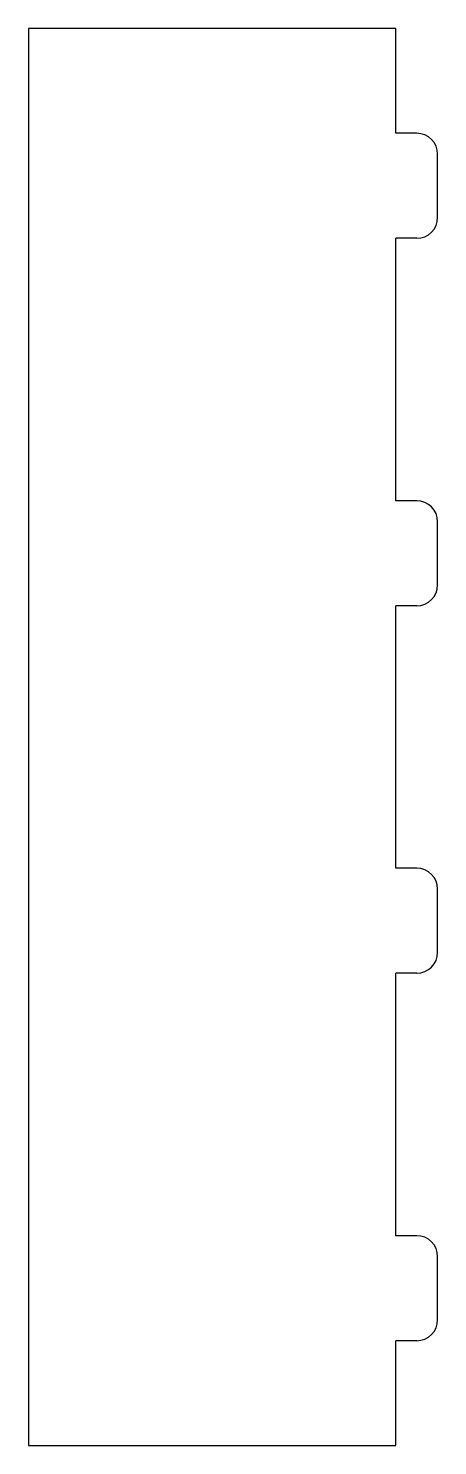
# Model space of a CAD drawing. Header units: millimetres. Extents: x -285 to -246, y -6 to 129.
import ezdxf

# ---------------------------------------------------------------- set-up
doc = ezdxf.new("R2010")
doc.units = ezdxf.units.MM

msp = doc.modelspace()

# ---------------------------------------------------------------- linework, layer by layer
at = {"color": 7, "linetype": 'Continuous', "lineweight": 25}
for p, q in [((-285, 129), (-285, -6)), ((-250, 129), (-285, 129)), ((-250, 119), (-250, 129)), ((-248, 119), (-250, 119)), ((-246, 111), (-246, 117)), ((-250, 84), (-250, 109)), ((-248, 109), (-250, 109)), ((-248, 84), (-250, 84)), ((-246, 76), (-246, 82)), ((-250, 49), (-250, 74)), ((-248, 74), (-250, 74)), ((-248, 49), (-250, 49)), ((-246, 41), (-246, 47)), ((-250, 14), (-250, 39)), ((-248, 39), (-250, 39)), ((-248, 14), (-250, 14)), ((-246, 6), (-246, 12)), ((-250, -6), (-250, 4)), ((-248, 4), (-250, 4)), ((-285, -6), (-250, -6))]:
    msp.add_line(p, q, dxfattribs=at)
for centre, start, end in [((-248, 117), 0, 90), ((-248, 111), 270, 0), ((-248, 82), 0, 90), ((-248, 76), 270, 0), ((-248, 47), 0, 90), ((-248, 41), 270, 0), ((-248, 12), 0, 90), ((-248, 6), 270, 0)]:
    msp.add_arc(centre, 2, start, end, dxfattribs=at)

doc.saveas('drawing.dxf')
